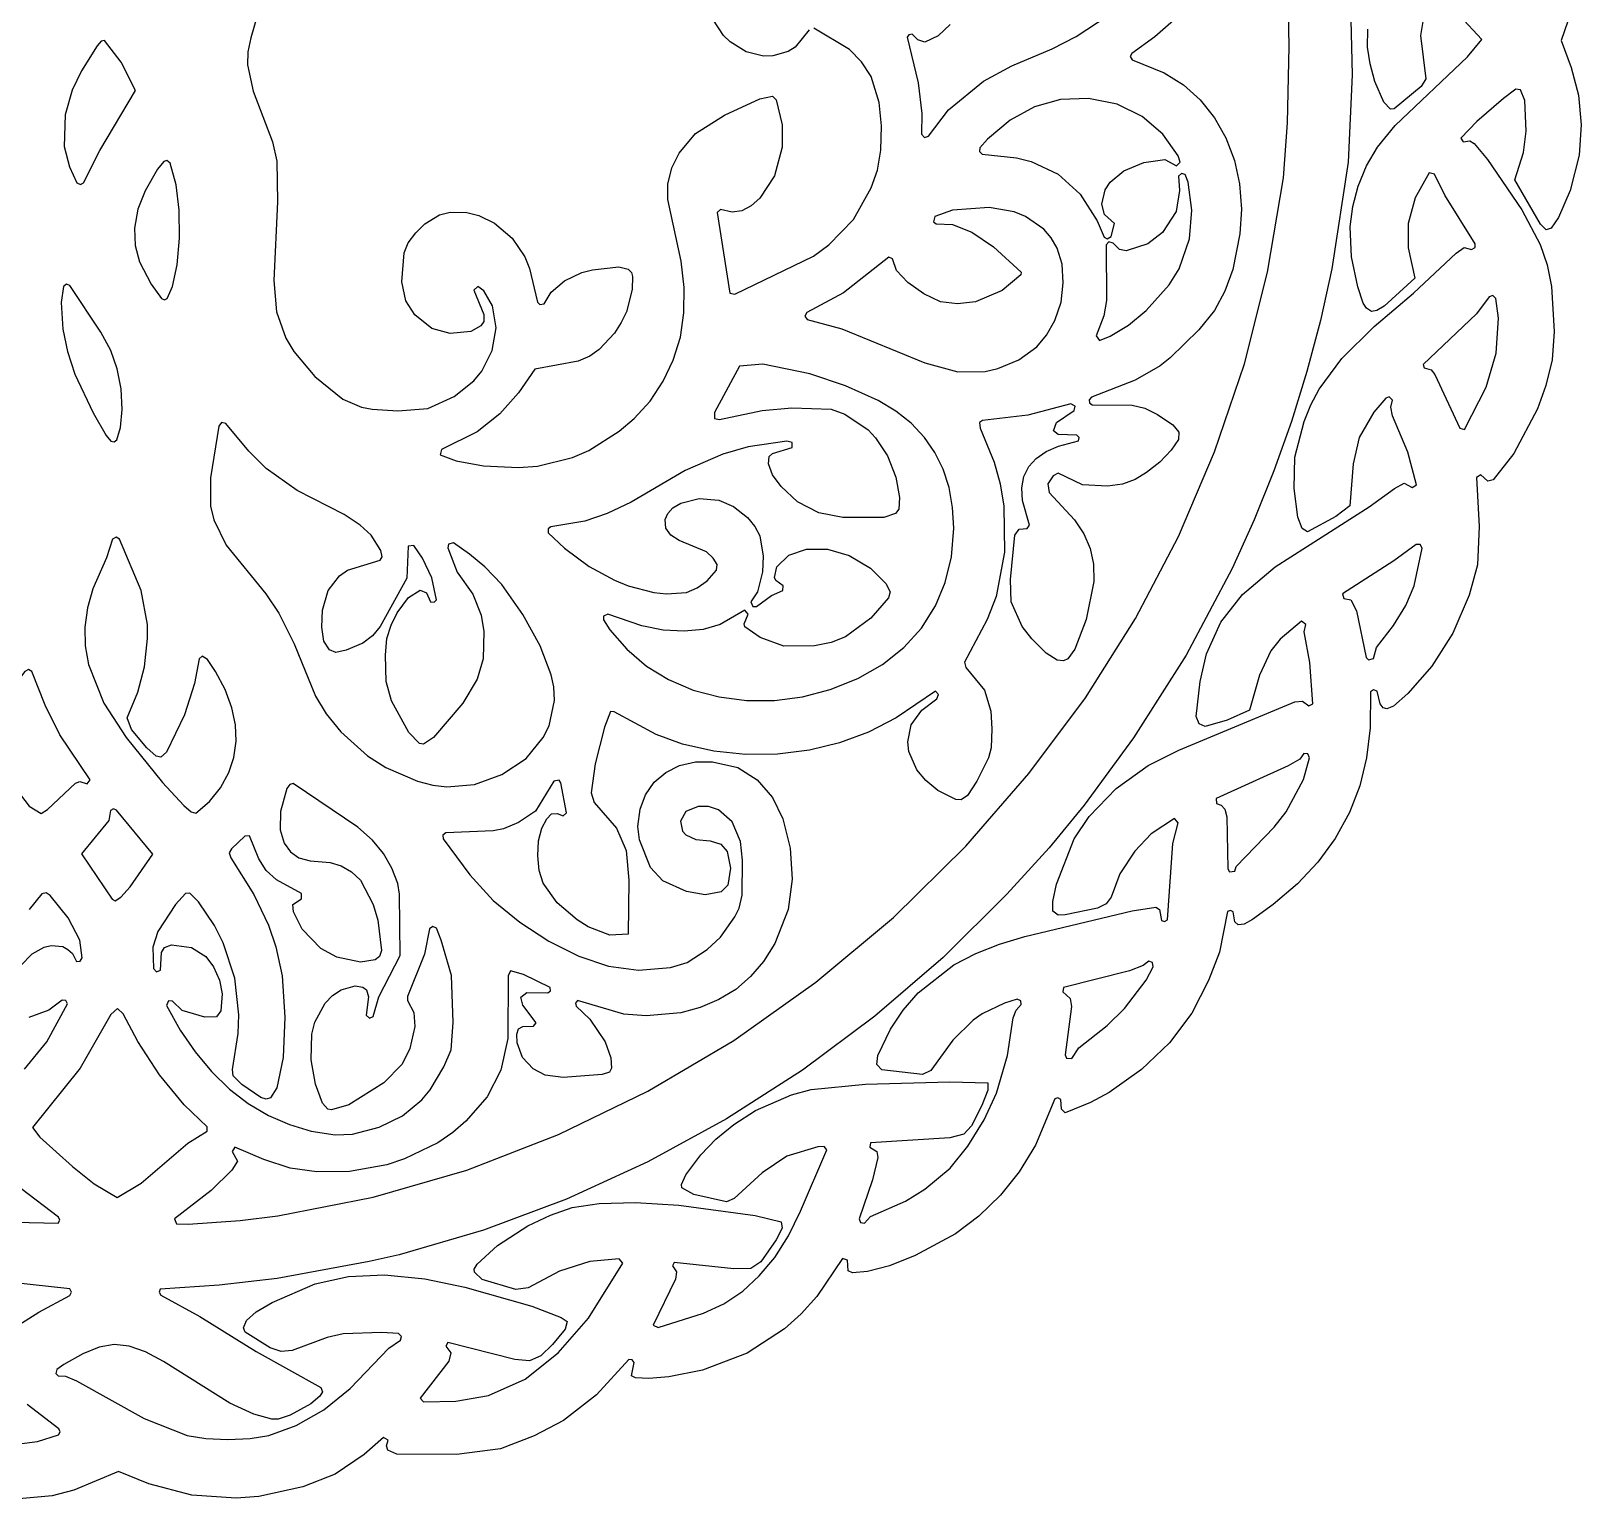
# Model space of a CAD drawing. Header units: metres. Extents: x 5 to 295, y 5 to 295.
# Drawn here: x 141.4 to 295.2, y 5.5 to 151.1 of the extents above; entities that cross this region are included whole.
import ezdxf

# ---------------------------------------------------------------- set-up
doc = ezdxf.new("R2010")
doc.units = ezdxf.units.M

msp = doc.modelspace()

# ---------------------------------------------------------------- linework, layer by layer
at = {"layer": 'CUT'}
for points in [[(272.2021, 160.5241), (272.5245, 146.779), (272.1434, 138.1245), (270.4973, 127.5394), (269.3859, 122.4209), (268.0317, 117.3567), (266.5047, 112.3954), (264.7447, 107.4975), (262.8061, 102.623), (260.6088, 97.8183), (256.0621, 89.1942), (250.8113, 81.0093), (245.9321, 74.308), (242.4488, 70.093), (238.2537, 65.4866), (231.9286, 59.1918), (225.1717, 53.3709), (217.9822, 48.0288), (210.4468, 43.2014), (202.6397, 38.9175), (194.5689, 35.2207), (186.321, 32.14), (177.9546, 29.712), (174.9795, 29.0338), (165.8451, 27.3598), (160.1033, 26.686), (154.2454, 26.3005), (154.1452, 25.9814), (154.3289, 25.7021), (158.1892, 23.5911), (163.763, 20.1005), (170.1778, 16.5352), (170.3648, 16.093), (170.1092, 15.6834), (169.2019, 14.9325), (167.1528, 13.8068), (165.9729, 13.3938), (165.3315, 13.3838), (163.5353, 13.901), (161.1666, 14.9984), (154.569, 19.1027), (152.7807, 20.0678), (151.167, 20.6531), (149.6978, 20.7896), (148.2029, 20.5235), (146.583, 19.8665), (144.7029, 18.8125), (143.993, 18.3313), (143.8986, 17.9353), (144.133, 17.6907), (144.8538, 17.6599), (145.9571, 17.2123), (152.6745, 13.4583), (156.9147, 11.7833), (158.7923, 11.4618), (160.9761, 11.3725), (163.1804, 11.4618), (165.0262, 11.7822), (167.7403, 12.7827), (170.4917, 14.335), (173.1012, 16.4252), (176.9449, 20.445), (178.0978, 21.2483), (178.2047, 21.6025), (177.8938, 21.9081), (176.2246, 21.9967), (172.3945, 21.8499), (170.8259, 21.5147), (167.3559, 20.1927), (166.2549, 20.1219), (165.1529, 20.4756), (162.69, 22.0238), (162.5063, 22.4612), (162.8152, 23.1877), (163.7839, 24.031), (165.3608, 24.9654), (169.6358, 26.8248), (172.9282, 27.5402), (176.5092, 27.7185), (180.51, 27.3056), (184.4781, 26.4822), (191.132, 24.6062), (194.0451, 23.4891), (194.6251, 23.0832), (194.4459, 22.3312), (193.1948, 20.8085), (192.0178, 19.6939), (190.9137, 19.1899), (189.4325, 19.3102), (182.8022, 21.0158), (182.5901, 20.6318), (183.0762, 19.9646), (182.8895, 19.1383), (180.0538, 15.4885), (180.39, 15.1293), (183.5864, 15.1803), (186.8297, 15.7307), (190.483, 17.3587), (193.7476, 19.9922), (196.7542, 23.4318), (200.1686, 28.8648), (199.8085, 29.2947), (196.8928, 29.0261), (193.8801, 28.0886), (190.7584, 26.4136), (189.5447, 26.2778), (186.1988, 27.2533), (185.4344, 27.9799), (185.4003, 28.2885), (185.7091, 28.77), (187.7356, 30.644), (190.7286, 32.5806), (192.9948, 33.6545), (195.117, 34.3977), (197.8082, 34.8097), (201.429, 34.8971), (205.717, 34.6325), (213.2832, 33.6061), (215.8686, 32.9797), (215.9724, 32.3426), (215.368, 31.1848), (213.8557, 29.0194), (212.8689, 28.3433), (211.1771, 28.3265), (205.247, 28.9493), (205.0921, 28.6212), (205.4892, 28.0172), (205.3685, 27.2773), (203.1624, 22.7383), (203.6483, 22.4858), (208.1715, 23.9191), (210.1647, 24.84), (212.062, 26.0867), (213.7009, 27.6145), (215.2349, 29.4433), (216.5935, 31.5867), (217.7989, 34.026), (220.3925, 40.1093), (220.1407, 40.4666), (219.5228, 40.4309), (216.4183, 39.4764), (213.9871, 37.8481), (211.2208, 35.2896), (210.4515, 34.9766), (207.1986, 35.684), (206.0161, 36.3412), (205.9937, 36.6927), (206.4072, 37.6303), (207.8981, 39.618), (209.3749, 41.1853), (211.1598, 42.646), (213.3109, 44.0191), (216.8907, 45.5744), (218.8426, 46.1154), (224.2341, 46.6455), (232.5901, 46.8799), (236.3629, 46.7652), (236.3686, 46.0454), (235.7907, 44.5201), (234.7677, 42.5028), (233.9923, 41.6735), (232.602, 41.3041), (224.7173, 40.8142), (224.6583, 40.3794), (225.363, 39.9522), (225.4724, 39.3576), (224.934, 37.136), (223.6021, 33.2749), (223.7465, 32.8985), (224.1468, 32.8509), (224.7433, 33.5181), (228.1973, 35.0414), (230.1081, 36.2181), (232.6248, 38.3032), (234.4022, 40.4833), (236.0102, 43.0853), (237.2292, 45.7301), (238.3288, 49.493), (238.8927, 53.2121), (239.195, 53.9675), (239.6873, 54.5322), (239.6453, 54.8975), (239.28, 55.0629), (238.0359, 54.6694), (235.8012, 53.624), (234.9284, 52.9892), (232.9067, 51.0002), (230.7044, 47.9777), (229.885, 47.598), (229.885, 47.598), (225.8595, 48.0575), (225.3551, 48.6046), (225.4694, 49.4728), (226.711, 52.085), (227.9854, 53.9958), (229.4707, 55.6839), (233.0136, 58.4654), (235.1873, 59.6135), (237.5151, 60.5255), (240.0438, 61.2894), (250.6826, 63.839), (253.0524, 64.1891), (253.4052, 63.9797), (253.5971, 62.8752), (253.9138, 62.7647), (254.1992, 62.941), (254.7337, 70.5195), (255.2557, 72.5843), (254.8849, 72.9828), (252.572, 71.4866), (250.9597, 69.7592), (249.4866, 67.5123), (248.5967, 65.1814), (248.0998, 64.5241), (247.2489, 64.1005), (244.0622, 63.4282), (243.3394, 63.4024), (242.8214, 63.7933), (242.8079, 64.7598), (243.1979, 66.4784), (244.9374, 70.9889), (246.4298, 73.2001), (249.1069, 75.9665), (252.278, 78.2523), (255.331, 79.7648), (266.8186, 84.5703), (267.5797, 84.6399), (268.2305, 84.1746), (268.6067, 84.3852), (268.3248, 88.4643), (267.7708, 91.5209), (267.9298, 92.2373), (267.506, 92.5815), (265.3703, 90.7848), (264.4467, 89.6208), (263.3245, 87.2059), (262.3247, 83.7568), (260.1191, 82.7453), (257.9485, 82.1155), (257.3282, 82.3965), (257.0498, 83.1324), (257.4281, 86.5973), (258.0612, 89.3269), (259.4924, 92.4732), (261.6312, 95.2272), (264.8766, 97.9697), (274.1983, 103.9204), (276.7105, 105.7316), (277.6796, 106.2626), (278.48, 105.8554), (278.9039, 106.0991), (278.0407, 109.3332), (276.5401, 112.9591), (276.3529, 113.815), (276.5185, 114.4965), (276.2019, 114.8274), (275.8563, 114.7195), (274.6674, 113.322), (273.2346, 110.8144), (272.6158, 108.1966), (272.2918, 104.0178), (270.9192, 102.9688), (268.0781, 101.4546), (267.5658, 101.7843), (267.1258, 102.8923), (266.7723, 105.7304), (266.834, 108.844), (267.7457, 112.4059), (268.4126, 114.0422), (269.2473, 115.6164), (271.5018, 118.632), (274.7163, 121.82), (278.5949, 125.1117), (282.8521, 129.1034), (283.6418, 129.6607), (284.3661, 129.4519), (284.7319, 129.6719), (284.7203, 130.0336), (281.7087, 134.8434), (280.6911, 136.9375), (280.1606, 137.0711), (278.7604, 134.5927), (278.0876, 132.0454), (278.088, 129.6289), (278.7458, 126.6231), (275.712, 123.8326), (274.986, 123.4033), (274.44, 123.3098), (273.93, 123.6245), (273.6292, 124.1386), (273.0757, 125.7573), (272.4574, 128.7358), (272.3095, 131.7192), (272.578, 133.7262), (273.1092, 135.7336), (273.9336, 137.7681), (275.0309, 139.6137), (276.798, 141.7728), (283.979, 148.5729), (285.3767, 150.3091), (283.1824, 152.6628)], [(255.0667, 152.4066), (252.9428, 150.5464), (250.6467, 148.9132), (250.4963, 148.6157), (250.693, 148.2665), (253.8651, 146.9932), (255.7906, 145.7859), (257.4542, 144.2947), (258.865, 142.5297), (259.9947, 140.5379), (260.8328, 138.2851), (261.3556, 135.9614), (261.5369, 133.4715), (261.3887, 131.0099), (260.6766, 127.4886), (259.8756, 125.3265), (258.8534, 123.4109), (257.3177, 121.4933), (254.4725, 118.7067), (253.4617, 117.912), (251.0055, 116.5086), (246.6538, 114.7922), (246.4325, 114.542), (246.4659, 114.2448), (246.7373, 114.05), (250.7069, 114.0282), (251.9666, 113.7222), (253.2128, 113.0846), (254.715, 112.0536), (255.3138, 111.3418), (255.279, 110.5975), (254.5655, 109.5418), (253.4262, 108.3469), (252.1127, 107.3254), (250.9833, 106.6397), (249.7379, 106.1787), (248.2563, 105.9912), (245.776, 106.1096), (243.3624, 107.2653), (242.8409, 107.0166), (242.3122, 106.2044), (242.4641, 105.3523), (244.9703, 102.6384), (245.8971, 101.2329), (246.5276, 99.7906), (246.8586, 98.2268), (246.887, 96.528), (246.1406, 92.73), (245.007, 89.7923), (244.3221, 88.8405), (243.8684, 88.6274), (243.2656, 88.7037), (242.1649, 89.4174), (240.7275, 90.8213), (239.7883, 92.0343), (238.6885, 94.4998), (238.6182, 96.7156), (239.0693, 101.1126), (239.4721, 101.7163), (240.2624, 101.7843), (240.5036, 102.0972), (239.8223, 104.5576), (239.7616, 105.8027), (239.9506, 106.9493), (240.4367, 107.9223), (241.1559, 108.7368), (242.1611, 109.4177), (243.3948, 109.9461), (245.3773, 110.4641), (245.4256, 110.7964), (245.1977, 111.0431), (243.3679, 111.0915), (242.8971, 111.4531), (243.1837, 112.2883), (244.9367, 113.4789), (245.0314, 113.9037), (244.5971, 114.1452), (240.3524, 113.0245), (235.8524, 112.505), (235.5509, 112.2999), (235.6036, 111.7353), (236.9984, 108.3674), (237.6018, 106.2226), (237.9544, 103.9753), (238.0129, 99.4386), (237.203, 95.0392), (236.2967, 92.7592), (234.0694, 88.522), (234.1913, 87.9834), (236.0374, 85.7357), (236.6593, 83.6631), (236.7821, 81.8947), (236.6937, 80.0211), (236.4409, 79.0137), (235.2926, 76.7173), (234.3417, 75.289), (233.7288, 74.8669), (233.1989, 74.881), (231.4221, 75.7809), (230.2306, 76.7679), (229.3218, 77.8235), (228.5249, 79.6403), (228.425, 80.598), (228.7669, 82.2994), (229.8378, 83.7376), (231.3294, 84.8786), (231.4707, 85.3127), (231.1655, 85.6234), (227.2716, 82.9813), (224.5337, 81.5663), (221.641, 80.5063), (218.6745, 79.7793), (215.4988, 79.3895), (212.341, 79.3625), (209.1995, 79.6825), (206.0655, 80.389), (203.4609, 81.3452), (199.2897, 83.5963), (198.9222, 83.6014), (198.339, 82.0692), (197.405, 78.4217), (197.0303, 75.5441), (197.3027, 74.5696), (199.5203, 72.0539), (200.4994, 69.8304), (200.7469, 66.8941), (200.6709, 61.5086), (198.8593, 61.4345), (196.7253, 62.2592), (195.6247, 62.946), (193.6355, 64.6425), (192.2531, 66.5801), (191.8668, 67.8288), (191.7142, 69.3041), (191.8021, 70.7684), (192.1308, 72.0358), (192.6014, 72.9807), (193.0795, 73.4534), (193.6398, 73.481), (194.2396, 73.2532), (194.5762, 73.5698), (194.021, 76.5387), (193.8273, 76.8048), (193.322, 76.6918), (191.4831, 73.7349), (189.8108, 72.6102), (188.3141, 71.9645), (187.2776, 71.7764), (182.5989, 71.5747), (182.3069, 71.3444), (182.3406, 70.9741), (184.9922, 67.4039), (187.2805, 64.8532), (189.9276, 62.6974), (192.8312, 60.8206), (195.7998, 59.3385), (198.7299, 58.3546), (201.7255, 57.9551), (204.8808, 58.2191), (206.5477, 58.7155), (208.54, 60.0093), (209.8563, 61.2397), (211.2849, 63.2437), (211.7155, 64.1171), (211.9885, 65.3922), (212.0171, 68.8535), (211.8185, 70.7147), (211.0005, 72.6769), (209.6413, 73.8733), (208.6542, 74.1747), (207.633, 74.1779), (206.4135, 73.6864), (205.8821, 72.7306), (206.0867, 71.7536), (206.4201, 71.3743), (207.3981, 70.9148), (208.8232, 70.7794), (209.877, 70.4395), (210.5204, 69.738), (210.8539, 68.0752), (210.5718, 66.3884), (209.9277, 65.7359), (208.3243, 65.4154), (206.4714, 65.7498), (204.1192, 66.8225), (202.8951, 68.1441), (201.8231, 70.8694), (201.6461, 72.2206), (201.8672, 73.9109), (202.3982, 75.3529), (203.2772, 76.6), (204.435, 77.5768), (205.7893, 78.2701), (207.3689, 78.6358), (209.0529, 78.6377), (211.5767, 78.0454), (213.4903, 76.846), (215.001, 75.0691), (216.0341, 72.971), (216.772, 70.0649), (216.9483, 66.9801), (216.5664, 63.9597), (215.2356, 60.5988), (214.1095, 58.8028), (212.8235, 57.3136), (211.3615, 56.0368), (209.6937, 55.0281), (207.8457, 54.2569), (205.9084, 53.7296), (202.4872, 53.4331), (200.2576, 53.5795), (195.6747, 54.9288), (195.4746, 54.6624), (195.5308, 54.3695), (196.8992, 53.0915), (198.4026, 50.8216), (198.9526, 49.2449), (199.0466, 48.227), (198.8312, 47.8395), (198.0972, 47.6033), (194.2281, 47.3102), (192.4381, 47.5187), (191.2571, 48.153), (190.1949, 49.2809), (189.6659, 50.7398), (189.6369, 51.6006), (189.8198, 52.1285), (190.2427, 52.3541), (191.283, 52.3932), (191.547, 52.731), (190.2472, 54.4774), (190.0425, 55.2695), (190.6447, 55.7269), (192.7203, 55.6884), (192.9673, 55.9057), (192.9602, 56.2346), (190.3141, 57.5232), (189.0077, 57.8798), (188.7647, 57.3969), (188.7357, 51.1824), (188.0388, 48.0388), (186.6899, 45.3869), (184.5826, 42.9579), (183.2809, 41.8311), (181.79, 40.826), (178.5052, 39.2315), (176.7262, 38.6407), (173.0281, 37.9636), (169.8022, 37.9344), (167.1387, 38.3173), (164.5235, 39.1464), (161.6599, 40.3724), (161.3999, 39.9426), (161.926, 38.993), (161.3785, 38.0938), (159.3249, 36.0719), (155.6589, 33.287), (155.8765, 32.7876), (157.0364, 32.7595), (162.1871, 33.1087), (165.9206, 33.575), (175.397, 35.424), (184.695, 38.1156), (193.7873, 41.6544), (202.6495, 45.9262), (211.1876, 50.9863), (219.3173, 56.7488), (227.0086, 63.1842), (234.1814, 70.2404), (240.4423, 77.4649), (246.0578, 84.9797), (251.0165, 92.8433), (255.2851, 100.9737), (258.8808, 109.396), (261.8247, 118.1111), (264.1133, 127.2066), (265.7207, 136.5665), (266.0989, 142.0159), (266.2743, 149.5863), (266.07, 160.2601)], [(165.385, 157.89), (163.2457, 150.4637), (162.9513, 149.0798), (162.9234, 147.7847), (163.476, 145.158), (165.4066, 140.128), (165.822, 138.2314), (165.8836, 134.1991), (165.533, 126.3688), (165.7999, 123.2682), (166.7305, 120.6462), (167.5032, 119.3373), (169.6116, 116.858), (172.3767, 114.6026), (174.2274, 113.826), (175.3026, 113.6144), (177.848, 113.4431), (180.7999, 113.6656), (183.4301, 114.8655), (185.3663, 116.4372), (186.1727, 117.3934), (187.203, 119.427), (187.5813, 121.6993), (187.2406, 123.8581), (186.368, 125.3713), (185.7568, 125.786), (185.3634, 125.4278), (186.3585, 122.9966), (186.357, 122.3279), (186.0806, 121.8893), (185.0779, 121.3168), (183.0381, 121.1115), (181.199, 121.6138), (179.5052, 122.981), (178.6254, 124.368), (178.2399, 126.2353), (178.4572, 129.1315), (178.8721, 130.1087), (179.6167, 131.1052), (180.5271, 132.0104), (181.9605, 132.8867), (183.0175, 133.1595), (184.6702, 133.1298), (185.8613, 132.817), (187.4099, 132.0575), (189.1668, 130.5793), (190.4283, 128.731), (190.9127, 127.5897), (191.7019, 124.2341), (191.9246, 123.9919), (192.3448, 124.0721), (193.0533, 125.2333), (194.3593, 126.3579), (196.0782, 127.1611), (197.1451, 127.4453), (199.7579, 127.7387), (200.6746, 127.519), (201.0134, 127.1914), (201.1207, 126.7643), (201.0987, 125.4994), (200.534, 123.282), (199.9964, 122.1991), (199.3419, 121.144), (197.8184, 119.5327), (196.8894, 118.8796), (195.7296, 118.3917), (191.4384, 117.5798), (189.7959, 115.2316), (187.9494, 113.1529), (185.6925, 111.3759), (182.1575, 109.6239), (182.0401, 109.0861), (183.6167, 108.4874), (186.3428, 107.9932), (189.8186, 107.8178), (191.6815, 107.9659), (195.1524, 108.8094), (196.7714, 109.5061), (199.8058, 111.4243), (201.2853, 112.6974), (202.8698, 114.4234), (204.1761, 116.3885), (205.1629, 118.4689), (205.8676, 120.7496), (206.2163, 123.1769), (206.2423, 125.6969), (205.9501, 128.3063), (204.6334, 134.4117), (204.6336, 135.9435), (205.0061, 137.5523), (205.7323, 139.0253), (207.3641, 140.9758), (210.2568, 142.7753), (213.7599, 144.4038), (215.0157, 144.6723), (215.3726, 144.3231), (215.9776, 141.8379), (215.9754, 139.6068), (215.2013, 136.7604), (213.7562, 134.5634), (212.903, 133.803), (211.9608, 133.3042), (211.0187, 133.15), (209.8334, 133.4152), (209.5018, 133.1442), (210.7853, 125.1185), (211.2627, 125.0135), (219.0683, 128.81), (220.608, 129.9063), (223.0568, 132.4402), (224.8129, 135.5705), (225.4174, 137.3354), (225.7552, 139.3093), (225.8144, 141.7154), (225.5854, 144.0345), (224.7937, 146.6292), (223.8551, 148.0683), (222.6577, 149.2907), (219.103, 151.4277)], [(294.868, 154.9159), (293.2468, 150.1851), (294.2562, 147.5332), (294.9646, 144.7794), (295.2291, 141.8401), (295.0537, 138.8275), (294.1577, 135.2975), (292.9848, 132.6288), (292.2717, 131.5752), (291.7805, 131.4059), (291.2086, 131.9585), (288.6627, 136.3603), (289.5355, 139.0989), (289.7992, 141.2118), (289.6608, 144.2428), (289.2318, 145.3156), (288.7746, 145.377), (287.5417, 144.452), (284.8967, 142.159), (283.3024, 140.4917), (283.54, 140.1314), (284.2056, 140.247), (284.6173, 139.9804), (285.9648, 138.3993), (289.3643, 133.3879), (291.1722, 129.9494), (291.8795, 127.9459), (292.2995, 125.7857), (292.5635, 121.315), (292.3526, 118.515), (291.7379, 115.9683), (290.9112, 113.661), (288.5524, 109.2038), (286.5218, 106.6122), (285.9802, 106.474), (285.2776, 107.1059), (284.8571, 106.8397), (285.1219, 101.9635), (284.9454, 98.1532), (284.1404, 95.1663), (282.5154, 91.3882), (280.4121, 88.1039), (278.0357, 85.405), (276.6087, 84.1546), (275.9473, 83.8746), (275.5986, 83.965), (275.3177, 84.3726), (275.0181, 85.6362), (274.6429, 85.782), (274.3524, 85.5543), (274.3117, 82.0107), (273.9514, 79.0117), (273.2833, 76.2523), (272.2512, 73.5884), (270.8369, 71.0292), (269.1184, 68.6648), (267.0836, 66.5137), (264.6719, 64.4573), (262.6196, 62.9914), (261.821, 62.5028), (261.212, 62.4352), (260.898, 62.7379), (260.7215, 63.7214), (260.4596, 63.8658), (260.1437, 63.7567), (259.3667, 59.7263), (258.2694, 56.9294), (256.6054, 53.6947), (254.4058, 50.7325), (251.6344, 48.08), (248.4114, 45.8239), (246.5611, 44.8086), (244.0517, 43.7954), (243.6998, 44.1659), (243.6107, 45.1249), (243.3128, 45.2744), (243.0345, 45.1669), (241.1035, 40.5861), (239.4829, 37.9456), (237.618, 35.6123), (235.4891, 33.5466), (233.1651, 31.7746), (229.1736, 29.6269), (226.6084, 28.6255), (224.4394, 28.0393), (222.9583, 27.915), (222.5125, 28.1086), (222.4607, 29.1726), (221.9401, 29.3441), (219.4038, 25.5773), (217.8684, 23.8615), (216.2076, 22.3525), (212.4876, 19.9506), (208.0492, 18.251), (204.7341, 17.6057), (202.7535, 17.4275), (201.4024, 17.4855), (201.0019, 17.6959), (201.2844, 19.0135), (201.0916, 19.2822), (200.7617, 19.3061), (197.529, 15.7966), (194.2817, 13.2537), (191.3452, 11.7366), (188.0038, 10.464), (183.6638, 9.8974), (177.7374, 9.9266), (176.8423, 10.3063), (176.7138, 10.7418), (176.8673, 11.3135), (176.4133, 11.5881), (174.4906, 9.8731), (171.6089, 7.9483), (168.417, 6.6802), (164.0418, 5.7373), (161.7908, 5.5618), (157.387, 5.8614), (153.1409, 6.9741), (150.1079, 8.1887), (145.6857, 6.339), (143.5443, 5.7965), (139.8882, 5.4736)], [(218.6503, 151.2592), (217.2522, 149.5241), (216.5649, 149.0956), (215.0569, 148.6819), (214.1146, 148.6522), (212.407, 149.0645), (210.8134, 150.0612), (210.1476, 150.7034), (209.0991, 152.3309)], [(232.6214, 151.7958), (231.4608, 150.6664), (230.1129, 150.0253), (229.4124, 150.2541), (228.8701, 150.8388), (228.5396, 150.7763), (228.3843, 150.5183), (229.4555, 145.9899), (229.8371, 142.9388), (229.7833, 140.9164), (230.099, 140.5745), (230.4756, 140.7141), (232.4792, 143.3031), (235.9432, 146.1508), (238.7527, 147.692), (242.7673, 149.3639), (245.1523, 150.6001), (249.3762, 153.3769)], [(279.6025, 152.4745), (279.292, 150.7039), (279.8285, 146.3939), (279.365, 145.6214), (276.677, 143.4078), (276.3289, 143.3805), (275.6822, 144.0871), (274.7861, 146.1408), (274.3036, 147.8911), (274.0378, 149.5328), (274.0725, 151.3366)], [(140.3787, 58.3661), (141.5422, 59.5649), (142.752, 60.2438), (143.4424, 60.413), (144.5861, 60.2952), (145.0897, 60.0095), (145.5512, 59.6104), (145.9572, 58.7985), (146.3248, 58.8262), (146.5084, 59.1599), (146.2931, 60.9331), (145.1129, 63.1574), (143.3459, 65.3611), (142.9409, 65.6365), (142.5163, 65.5283), (141.2518, 63.9728)], [(140.8047, 48.115), (143.0213, 50.8498), (145.0556, 54.5988), (144.8936, 54.9299), (144.5282, 54.9782), (143.1993, 53.9772), (141.2071, 53.2639)], [(139.8318, 32.9332), (144.1425, 32.8563), (144.3, 33.1472), (144.1773, 33.4545), (140.4341, 36.2822)], [(133.963, 18.818), (142.2189, 24), (145.2943, 25.6691), (145.4652, 25.9915), (145.2946, 26.3141), (130.401, 27.9521)], [(140.2481, 10.9613), (142.0923, 11.1959), (144.1609, 11.8394), (144.328, 12.1333), (144.2027, 12.4473), (141.0679, 14.8514)]]:
    msp.add_lwpolyline(points, dxfattribs=at)
for points in [[(145.9985, 136.0801), (146.3376, 135.9202), (146.6341, 136.0869), (148.2657, 139.295), (151.8034, 145.2405), (150.3692, 148.0573), (148.7251, 150.2125), (148.4021, 150.1418), (147.9849, 149.6767), (146.4299, 147.195), (145.5338, 145.2555), (144.821, 142.8078), (144.7341, 139.6645), (145.2454, 137.6521), (145.9985, 136.0801)], [(235.5919, 139.5343), (235.5343, 139.1756), (235.7973, 138.9251), (239.2203, 138.5499), (240.6819, 138.1953), (243.34, 136.9316), (245.5365, 134.9403), (247.211, 132.2962), (247.9105, 130.6966), (248.2271, 130.5122), (248.5957, 130.7374), (248.9268, 132.0403), (247.9406, 132.9211), (247.7017, 133.9429), (248.0011, 135.3801), (248.5052, 136.126), (249.8829, 137.2602), (251.8563, 138.0778), (253.9333, 138.4023), (255.1006, 137.7536), (255.4724, 138.1315), (255.2548, 138.748), (253.7383, 140.908), (251.7022, 142.6626), (249.2025, 143.8829), (246.3645, 144.4277), (243.5809, 144.3373), (240.997, 143.6144), (238.5829, 142.2874), (236.3392, 140.4139), (235.5919, 139.5343)], [(154.3682, 124.5917), (154.6648, 124.4555), (154.9611, 124.5925), (155.4875, 125.7927), (155.9457, 127.9225), (156.176, 130.5706), (156.148, 133.3573), (155.8311, 135.8813), (155.2502, 138.0385), (154.9042, 138.3044), (154.6202, 138.2058), (153.9927, 137.4442), (152.7627, 135.2788), (152.0196, 133.4466), (151.7031, 131.5672), (151.7586, 129.8665), (152.2071, 128.2493), (153.3652, 126.0116), (154.3682, 124.5917)], [(248.811, 130.0767), (248.3818, 130.2361), (248.1004, 129.9151), (248.1495, 124.3914), (247.8802, 122.8813), (247.1313, 120.9021), (247.4441, 120.4385), (248.5278, 120.8517), (250.3239, 121.9501), (252.0685, 123.401), (254.354, 125.9446), (255.3491, 127.5572), (256.3723, 130.504), (256.6306, 133.3696), (256.2662, 136.1324), (255.9556, 136.8851), (255.5737, 136.9945), (255.3051, 136.7486), (255.384, 135.322), (255.0517, 133.2333), (253.715, 131.1334), (252.2395, 130.0308), (250.1048, 129.3188), (249.4238, 129.4534), (248.811, 130.0767)], [(218.402, 123.2111), (218.2175, 122.8491), (218.4552, 122.5195), (221.8858, 121.5715), (230.1203, 118.2022), (233.409, 117.3139), (236.0976, 117.3378), (237.3812, 117.6607), (239.4514, 118.5273), (241.239, 119.8112), (242.1892, 120.9548), (243.0072, 122.413), (243.6359, 124.2232), (243.8623, 126.1407), (243.7434, 128.0103), (243.2482, 129.5812), (242.6467, 130.6288), (241.933, 131.4752), (240.1151, 132.7419), (238.9977, 133.1952), (236.4938, 133.6159), (232.8593, 133.3628), (231.1285, 132.7278), (230.9889, 132.1978), (231.26, 132.0079), (232.8699, 131.9521), (234.7908, 131.1864), (236.9213, 129.7332), (239.6828, 127.225), (239.6351, 126.9565), (237.7929, 125.4064), (235.1591, 124.2733), (233.3513, 124.0688), (231.6794, 124.2814), (230.0346, 125.0554), (228.4215, 126.1835), (227.3164, 127.3827), (226.919, 128.5318), (226.5578, 128.6968), (222.0479, 125.1625), (218.402, 123.2111)], [(145.2945, 125.8718), (144.951, 126.0143), (144.6442, 125.804), (144.4389, 124.1934), (144.5815, 121.569), (145.0496, 119.3411), (145.7777, 117.075), (147.6028, 113.2519), (148.899, 111.0177), (149.3456, 110.4438), (149.7023, 110.3587), (149.9576, 110.5718), (150.3145, 111.7845), (150.4919, 113.599), (150.3757, 115.6218), (149.9986, 117.6135), (149.347, 119.4275), (148.3581, 121.2633), (145.2945, 125.8718)], [(283.6632, 111.5976), (285.8092, 115.7944), (286.8102, 119.1695), (287.0432, 122.647), (286.7906, 124.5856), (286.4737, 124.8819), (286.1254, 124.7628), (284.8641, 123.0831), (279.5559, 118.0523), (279.6788, 117.7029), (280.3712, 117.5075), (280.7358, 117.0458), (283.2187, 111.7215), (283.6632, 111.5976)], [(193.0208, 101.9349), (192.7508, 101.7315), (192.7587, 101.3589), (194.3566, 99.8192), (196.8257, 97.9914), (199.3233, 96.6423), (200.6845, 96.0812), (203.25, 95.4256), (204.4985, 95.2784), (206.4688, 95.4119), (207.5469, 95.8826), (208.5306, 96.5896), (209.4537, 97.6538), (209.5023, 98.2012), (209.1221, 98.8447), (208.4468, 99.4626), (205.7609, 100.5865), (204.9074, 101.1247), (204.4152, 101.8163), (204.3594, 102.6553), (204.6086, 103.2672), (205.1241, 103.8191), (205.9242, 104.2926), (207.7279, 104.7403), (209.6714, 104.5937), (211.1283, 103.9526), (212.5319, 102.8512), (213.2695, 101.9674), (213.7492, 101.0361), (214.0759, 99.0186), (214.0186, 97.4626), (213.5104, 95.5009), (212.8538, 94.5044), (213.0617, 94.0301), (213.4241, 94.0491), (214.9109, 95.1181), (216.0303, 95.6274), (216.0737, 96.0875), (215.329, 96.6208), (215.2205, 96.9063), (215.4453, 97.959), (216.631, 99.1446), (218.3785, 99.7234), (220.464, 99.7318), (222.5993, 99.1079), (224.7313, 97.8243), (226.2666, 96.3253), (226.6713, 95.485), (226.5112, 94.8985), (224.7744, 92.8786), (222.2362, 91.0352), (220.8232, 90.4761), (219.1855, 90.142), (216.1458, 90.0827), (213.7835, 90.9499), (212.2777, 92.0076), (212.1968, 92.3258), (212.5986, 93.2841), (212.2762, 93.6653), (209.8168, 92.2571), (208.1358, 91.7572), (206.2539, 91.5774), (204.1756, 91.7007), (202.0407, 92.1192), (198.6813, 93.2593), (198.2539, 93.0889), (198.2265, 92.7261), (198.8549, 91.7149), (200.5504, 89.7866), (202.5068, 88.1211), (204.6834, 86.8022), (207.1391, 85.7384), (209.7114, 85.0763), (212.4148, 84.7022), (215.1974, 84.7057), (217.9795, 85.085), (220.7407, 85.7864), (223.4776, 86.8982), (225.9108, 88.2846), (228.0247, 89.9584), (229.7828, 91.8868), (231.1837, 94.0845), (232.1524, 96.4236), (232.7819, 98.9657), (232.9913, 101.8041), (232.8782, 103.8686), (232.5345, 105.8324), (231.9522, 107.6742), (231.1301, 109.3211), (230.0985, 110.8179), (228.7631, 112.2145), (227.2321, 113.4239), (225.4999, 114.4745), (222.265, 115.9341), (218.7223, 117.1343), (214.0571, 118.0908), (211.738, 117.8905), (209.2401, 113.2938), (209.2564, 112.6958), (209.7534, 112.5932), (213.9731, 113.4971), (216.932, 113.7351), (220.8265, 113.6177), (222.18, 113.1337), (224.4855, 111.5533), (225.2328, 110.7721), (226.4338, 108.9854), (227.2463, 106.8646), (227.6089, 104.863), (227.5448, 103.6812), (227.2154, 103.2579), (226.0575, 102.8561), (221.977, 102.8592), (219.5949, 103.3293), (217.4829, 104.4371), (215.8623, 105.9352), (215.0211, 107.1153), (214.5989, 108.1829), (214.6926, 108.9026), (215.0071, 109.2147), (216.9632, 109.8072), (216.9628, 110.3018), (216.4397, 110.4435), (212.6044, 109.8652), (210.0862, 109.1622), (206.3575, 107.5143), (200.9941, 104.3789), (198.6014, 103.2555), (196.3785, 102.5069), (193.0208, 101.9349)], [(160.7626, 112.1924), (160.3432, 112.2792), (160.0798, 111.9238), (159.2348, 106.8112), (159.2581, 103.9804), (159.5848, 102.6372), (160.7946, 100.1162), (164.7312, 95.2787), (166.0313, 93.3866), (167.5622, 90.3259), (169.677, 85.1301), (170.7322, 83.3914), (172.1793, 81.5952), (174.8112, 79.2208), (176.6285, 78.0643), (179.7792, 76.7024), (181.2941, 76.3171), (182.7045, 76.1483), (185.4296, 76.3849), (188.159, 77.3681), (190.5512, 78.9658), (192.2532, 81.0311), (192.8396, 82.197), (193.3786, 84.7021), (193.3247, 86.0761), (193.0618, 87.2689), (191.961, 90.1292), (190.2285, 93.2472), (188.1442, 96.2098), (186.4556, 97.9842), (184.9465, 99.233), (183.3405, 100.336), (182.8684, 100.2142), (182.8105, 99.857), (183.7146, 97.4251), (185.2598, 95.2432), (186.1134, 93.1834), (186.3625, 91.5526), (186.3031, 88.8395), (185.6916, 86.8218), (184.2951, 84.4492), (181.387, 81.0412), (180.3895, 80.3797), (179.9698, 80.4352), (178.9377, 81.5181), (177.1939, 84.6876), (176.685, 86.5856), (176.5966, 89.2043), (176.7496, 90.8726), (177.1662, 92.182), (177.7782, 93.4035), (178.8954, 94.9325), (180.062, 95.6569), (180.683, 95.3845), (181.0697, 94.487), (181.4304, 94.4487), (181.6565, 94.6876), (181.2136, 96.8833), (180.2798, 98.8408), (179.4264, 100.0734), (178.8735, 100.0347), (178.7269, 96.8573), (176.086, 92.0435), (175.3275, 91.125), (174.3689, 90.3921), (172.7169, 89.7142), (171.6836, 89.4682), (171.0433, 89.7324), (170.4841, 90.5802), (170.2978, 91.9991), (170.3619, 93.681), (170.9358, 95.6313), (172.048, 97.0809), (172.8411, 97.6263), (176.0765, 98.6221), (176.2662, 98.9721), (176.1298, 99.5877), (175.1934, 101.099), (174.0905, 102.1155), (172.5007, 103.1541), (167.8475, 105.5544), (164.7556, 107.7332), (163.0344, 109.4517), (160.7626, 112.1924)], [(150.225, 100.7112), (149.8905, 100.9265), (149.5233, 100.7028), (148.9376, 98.8636), (147.5628, 95.7888), (147.0487, 93.9078), (146.7829, 91.9787), (146.8124, 90.1365), (147.1293, 88.2642), (148.652, 84.4373), (150.8657, 81.0228), (154.4711, 76.567), (156.6048, 74.2897), (157.3292, 73.6524), (157.8021, 73.528), (159.1624, 74.675), (160.2529, 76.0548), (161.0679, 77.5495), (161.5706, 79.0625), (161.7997, 80.6656), (161.7424, 82.2979), (161.3764, 83.9943), (160.6949, 85.8046), (159.7433, 87.5911), (158.9619, 88.7708), (158.4168, 89.0982), (158.1112, 88.8298), (157.671, 86.3917), (156.6741, 83.2838), (154.8732, 79.5773), (154.3223, 79.0814), (153.8695, 79.1899), (152.9147, 80.0218), (151.422, 81.836), (150.9661, 82.9791), (152.0366, 85.527), (152.6908, 88.0614), (153.0108, 90.8652), (152.9824, 92.2574), (152.3741, 95.6303), (150.225, 100.7112)], [(279.4646, 99.8066), (279.277, 100.1959), (278.8771, 100.1943), (276.642, 98.5508), (271.5696, 95.3006), (271.7077, 94.8204), (272.3836, 94.709), (272.9449, 93.6035), (273.9218, 88.9884), (274.129, 88.733), (274.6275, 88.8717), (274.9529, 89.9712), (276.6334, 92.1549), (277.8585, 94.1473), (278.685, 96.1004), (279.4646, 99.8066)], [(141.53, 87.5953), (141.1862, 87.7845), (140.8398, 87.5996), (139.6115, 85.9767), (138.8881, 84.6496), (138.4258, 83.2334), (138.2001, 80.675), (138.4334, 78.9524), (139.2908, 76.7626), (141.257, 74.2264), (142.4465, 73.4834), (143.0783, 73.881), (145.8581, 76.5141), (146.2875, 76.6742), (147.0182, 76.431), (147.3145, 76.8343), (144.3036, 81.294), (142.84, 84.2504), (141.53, 87.5953)], [(268.2814, 79.0256), (268.1357, 79.399), (267.7377, 79.4468), (267.3311, 78.8959), (266.1738, 78.2136), (259.0143, 74.9691), (259.0466, 74.5023), (259.5326, 74.3295), (259.8964, 73.936), (260.0995, 73.159), (260.1878, 68.0085), (260.3512, 67.7228), (260.8659, 67.7797), (261.0189, 68.2472), (264.7889, 72.1349), (265.9743, 73.6649), (267.682, 76.8658), (268.2814, 79.0256)], [(153.5774, 58.1097), (153.8768, 57.7986), (154.2795, 57.9543), (154.3783, 59.7026), (154.6763, 60.1949), (155.3898, 60.4653), (157.3717, 60.2049), (158.7931, 59.2962), (159.542, 58.2824), (160.1316, 56.9577), (160.4042, 55.5942), (160.2688, 53.9053), (159.8492, 53.3251), (158.6715, 53.2943), (156.4457, 53.9504), (155.4706, 54.8875), (155.0761, 54.9169), (154.8804, 54.438), (156.235, 52.01), (157.7155, 49.8302), (159.34, 47.8837), (161.1413, 46.1418), (162.9902, 44.7196), (164.9859, 43.5305), (167.0721, 42.6287), (169.2195, 41.9875), (171.6248, 41.6052), (173.3386, 41.6614), (175.9899, 42.3808), (178.3076, 43.4924), (180.2074, 45.0676), (181.0429, 46.0781), (182.4136, 48.3638), (183.1134, 50.0321), (183.3349, 52.7437), (183.1628, 57.4086), (182.1443, 60.9295), (181.6555, 62.1182), (181.2905, 62.2851), (180.9715, 62.0415), (180.4911, 59.5494), (178.7783, 55.3277), (178.7792, 54.9475), (179.4067, 53.744), (179.5037, 52.374), (179.0307, 50.188), (178.2548, 48.627), (176.4339, 46.765), (172.9846, 44.5829), (171.2667, 44.089), (170.8728, 44.1635), (170.3545, 44.7504), (169.6632, 46.6351), (169.2176, 49.0604), (169.3019, 51.6038), (169.6067, 52.7743), (170.6182, 54.6842), (171.3423, 55.4454), (172.203, 55.9819), (173.5928, 56.4), (174.3648, 56.2689), (174.71, 55.9915), (174.9356, 55.293), (174.686, 53.4728), (175.0147, 53.1926), (175.3798, 53.3552), (175.9442, 55.3171), (178.0536, 59.4025), (178.0022, 65.5042), (177.831, 66.5484), (177.2537, 68.0691), (176.4107, 69.5308), (175.3228, 70.8522), (173.8512, 72.1484), (167.4539, 76.46), (167.103, 76.3872), (166.8102, 75.9765), (166.1788, 73.6771), (166.1482, 71.8602), (166.548, 70.5619), (167.1688, 69.704), (168.0222, 69.0989), (169.1274, 68.7984), (171.1042, 68.6432), (172.2251, 68.3104), (173.2416, 67.6964), (174.1201, 66.8792), (175.4007, 64.4694), (175.8438, 62.9238), (176.2216, 59.898), (176.0094, 59.2908), (175.5713, 58.9864), (174.121, 58.7353), (171.7708, 59.2407), (170.1817, 60.0924), (168.3254, 62.0033), (167.4708, 63.7309), (167.4138, 64.4747), (168.2827, 65.025), (168.2693, 65.5466), (165.8093, 66.9041), (164.7818, 67.8328), (164.0407, 68.9808), (163.11, 71.2705), (162.668, 71.2526), (161.3178, 69.9917), (161.0985, 69.584), (161.2553, 69.1038), (163.5448, 65.4599), (164.9896, 62.4226), (165.7312, 60.2555), (166.3478, 57.3793), (166.6161, 53.2716), (166.4404, 49.2691), (165.8206, 46.2729), (165.2141, 45.2686), (164.7737, 45.1416), (164.2297, 45.3002), (162.356, 46.6179), (161.4935, 47.4752), (161.4229, 48.1067), (161.9749, 51.6505), (162.0641, 53.5022), (161.6542, 57.1632), (160.5085, 60.6573), (159.6399, 62.3702), (158.07, 64.7298), (157.1889, 65.6003), (156.781, 65.5435), (155.7641, 64.4737), (154.007, 61.7711), (153.5159, 60.2368), (153.5774, 58.1097)], [(149.926, 73.8171), (149.6245, 73.9468), (149.3307, 73.8003), (149.1703, 72.7915), (146.454, 69.5044), (149.5017, 64.9923), (149.7977, 64.8353), (150.3397, 65.1787), (151.2774, 66.2323), (153.5251, 69.4554), (149.926, 73.8171)], [(252.7854, 58.2924), (252.7272, 58.7153), (252.353, 58.8411), (251.7973, 58.4281), (250.4217, 57.8918), (243.8655, 56.2303), (243.8053, 55.7961), (244.5441, 55.1287), (244.6914, 54.3337), (244.057, 49.5313), (244.1699, 49.2124), (244.7, 49.1943), (245.4086, 50.235), (248.2276, 52.4422), (249.9391, 54.1515), (252.0857, 56.9599), (252.7854, 58.2924)], [(156.9931, 40.7735), (158.9126, 41.9639), (158.9224, 42.396), (156.6348, 44.5733), (154.1728, 47.563), (152.0219, 50.8607), (150.589, 53.6102), (150.0299, 54.1404), (149.3702, 53.5609), (146.299, 48.2406), (141.5765, 42.3371), (142.3028, 41.3929), (145.5381, 38.4789), (147.7006, 36.7557), (149.9801, 35.4029), (152.3781, 36.7997), (156.9931, 40.7735)]]:
    msp.add_lwpolyline(points, close=True, dxfattribs=at)

doc.saveas('drawing.dxf')
